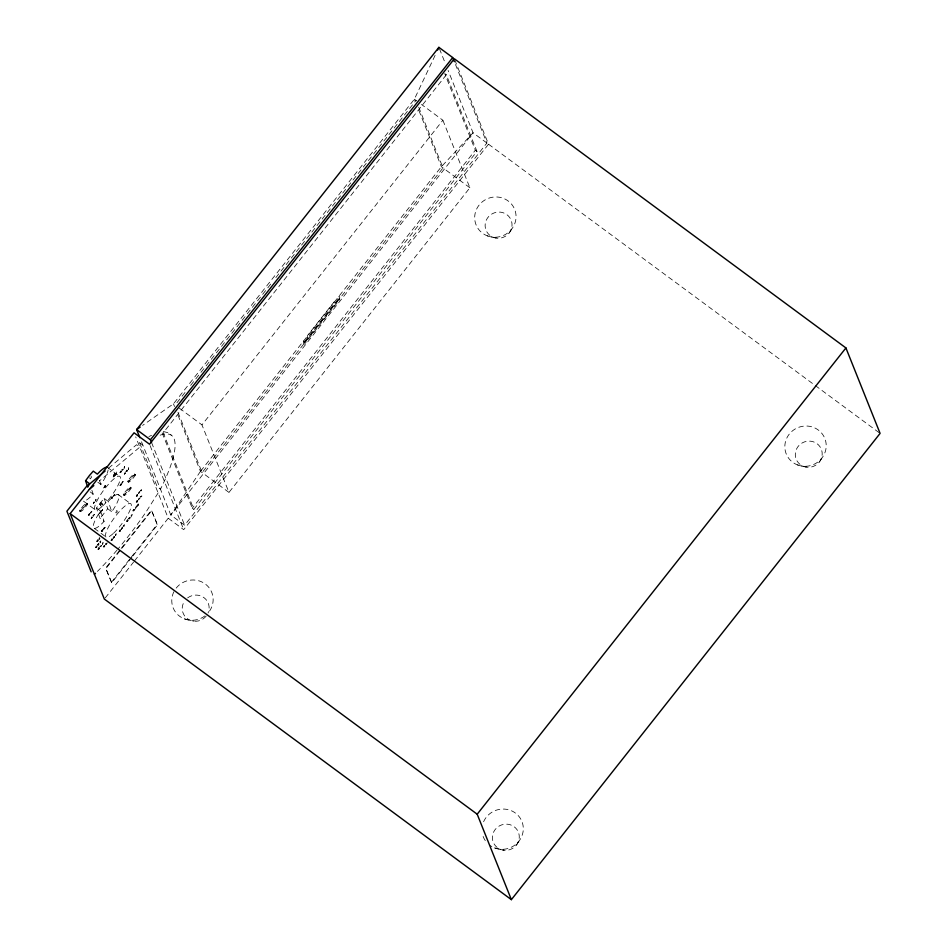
<?xml version="1.0" encoding="UTF-8"?>
<svg xmlns="http://www.w3.org/2000/svg" width="947" height="947" viewBox="0 0 947 947"><rect width="100%" height="100%" fill="white"/><g stroke="black" fill="none" stroke-linecap="round" stroke-linejoin="round"><path stroke-width="0.71" stroke-dasharray="4.74 3.55" d="M303.561 343.643L303.679 341.015L304.496 341.642L304.378 344.27L303.561 343.643L338.813 299.063L338.931 296.435L339.748 297.062L339.642 299.69L304.378 344.27M307.373 337.996L307.479 335.581L334.102 301.915L333.995 304.33M86.674 503.188L87.633 503.875L87.207 504.81A8.239 1.906 -53.6 0 1 80.59 511.581L79.631 510.895L80.057 509.96A8.239 1.906 -53.6 0 1 86.674 503.188L86.39 504.206A8.239 1.906 -53.6 0 1 79.773 510.978L79.631 510.895M131.254 487.823L130.828 488.759A8.239 1.906 -53.6 0 1 124.199 495.53L124.495 494.512A8.239 1.906 -53.6 0 1 131.112 487.741L130.295 487.137A8.239 1.906 -53.6 0 0 123.678 493.908L123.252 494.843L124.199 495.53M135.563 474.554L135.137 475.489A8.239 1.906 -53.6 0 1 128.52 482.248L128.804 481.23A8.239 1.906 -53.6 0 1 135.421 474.459L134.604 473.855A8.239 1.906 -53.6 0 0 127.987 480.638L127.561 481.561L128.52 482.248M80.448 511.487L80.874 510.563A8.239 1.906 -53.6 0 1 87.491 503.78L87.633 503.875M103.91 528.58L105.2 527.313L103.602 529.409L105.058 527.171L103.353 528.533M435.111 55.328L414.384 99.198L173.467 403.848L142.559 425.416M127.561 481.561L127.703 481.656A8.239 1.906 -53.6 0 0 134.32 474.885L134.604 473.855M123.252 494.843L123.394 494.926A8.239 1.906 -53.6 0 0 130.011 488.167L130.295 487.137M103.732 528.627L104.407 527.384M99.471 538.381L99.163 539.139L99.731 538.677M158.125 492.949L146.181 511.771A106.727 24.658 -53.6 0 1 118.008 548.952M509.166 232.974L511.64 229.127M516.423 845.055L518.897 841.208M819.321 462.029L821.807 458.182M97.825 482.224L100.879 484.485L103.282 480.816A20.798 4.806 -53.6 0 0 108.124 470.008M96.487 508.03L100.56 511.037L98.145 514.706A20.798 4.806 -53.6 0 0 101.376 524.165L104.099 521.395L100.027 518.388L96.487 508.03L100.24 502.928L104.17 498.382L108.242 501.389L111.782 511.759L114.196 508.089A20.798 4.806 -53.6 0 0 110.965 498.631L108.242 501.389M104.17 498.382L107.721 508.752L100.027 518.388M104.478 486.498C102.643 489.824 107.189 484.213 104.691 486.225M122.293 528.071L122.708 526.934L121.252 529.373L122.885 527.491L121.536 528.982L122.412 527.361L121.441 528.639L122.021 528.248M99.399 537.837L99.352 538.346M94.262 502.833C95.387 499.708 91.61 507 94.203 501.496L94.049 502.845M92.131 517.867C93.279 514.848 89.456 521.951 92.06 516.529L91.918 517.879M125.264 473.583C126.377 470.458 122.601 477.762 125.205 472.245L125.051 473.595M99.364 537.718L98.855 539.553L99.944 538.547M176.923 402.735L186.997 389.986M190.667 385.358L272.191 282.265M275.849 277.625L416.005 100.406M99.861 504.396L101.14 502.774L101.945 503.378L102.418 504.538L101.14 506.16L99.861 504.396L101.14 506.16M100.323 505.556L101.945 503.378M93.587 515.713L94.499 514.304L92.865 515.476L93.244 516.423L94.025 514.896M446.321 74.789L163.227 432.767L193.875 509.379L476.968 151.402L446.321 74.789L444.699 73.582L475.335 150.206L476.968 151.402M138.949 499.389C142.145 496.891 137.066 498.347 138.736 500.016L138.724 498.809L139.694 498.276M105.804 543.531L105.957 544.868L105.946 543.661L106.916 543.128M106.171 544.229L107.26 542.856M135.113 509.214C139.706 502.194 131.716 511.273 136.297 507.533M442.876 120.245L469.878 187.766L228.961 492.416L201.96 424.883L442.876 120.245L421.498 104.466M130.852 517.204C135.338 510.149 127.419 519.441 132.035 515.523M131.87 557.238L111.687 582.748L105.567 568.164L120.245 549.615M121.157 548.455L151.425 510.184L157.545 524.768L132.781 556.078M111.687 582.748L105.981 568.472L151.828 510.48M111.284 582.452L130.544 558.091M131.455 556.931L157.143 524.46L151.425 510.184M304.496 341.642L339.748 297.062M105.247 597.9L133.551 562.116M134.462 560.955L168.235 518.246L135.693 436.875M193.875 509.379L192.253 508.184L475.335 150.206M141.505 441.776L170.791 515.014L184.629 525.23L486.9 143.009L454.891 62.999M168.235 518.246L183.706 529.669L488.522 144.216L454.891 60.135M91.859 490.238L93.197 494.121L90.474 496.891A20.798 4.806 -53.6 0 1 83.372 501.07L95.576 510.078M108.503 468.197L136.546 444.735L139.801 447.138L99.423 480.922M160.114 435.206A124.815 28.836 -53.6 0 1 160.481 489.232L157.226 486.817L139.6 442.746L141.92 441.207M141.588 490.345C137.824 493.02 144.193 486.391 140.357 491.907M138.25 505.059L136.782 505.994L138.321 503.946L137.09 505.591L138.736 504.644L137.019 506.621M148.904 436.579L151.556 435.324M487.232 235.827A20.798 20.041 -21.8 0 0 515.914 214.176A20.798 20.041 -21.8 0 0 482.946 201.309A20.798 20.041 -21.8 0 0 487.232 235.827L496.678 238.159M797.386 464.882A20.798 20.041 -21.8 0 0 826.068 443.232A20.798 20.041 -21.8 0 0 793.101 430.364A20.798 20.041 -21.8 0 0 797.386 464.882L806.844 467.214M184.334 618.853L193.78 621.185M494.488 847.908L503.934 850.24M163.263 431.501L167.974 432.708L171.229 435.111M486.9 143.009L473.062 132.793L448.109 70.409M488.522 144.216L880.094 433.395M416.751 100.95L414.384 99.198L415.461 101.897M469.878 187.766L441.385 166.719L417.615 107.307M179.397 408.228L201.96 424.883M228.961 492.416L200.468 471.369L177.243 413.294M139.6 442.746L142.855 445.149M134.32 474.885L135.137 475.489M127.987 480.638L128.804 481.23M107.153 467.191L119.369 476.199M130.011 488.167L130.828 488.759M123.678 493.908L124.495 494.512M118.067 494.452L130.272 503.473M90.143 491.872L93.197 494.121M102.418 504.538L101.14 502.774M107.721 508.752L111.782 511.759M86.39 504.206L87.207 504.81M80.057 509.96L80.874 510.563M79.773 510.978L80.59 511.581M94.274 528.331L106.49 537.351M338.813 299.063L339.642 299.69M439.432 48.711L444.853 62.265M418.704 107.153L443.018 167.927L202.102 472.577L177.787 411.803M173.467 403.848L174.544 406.547M162.15 432.933L192.253 508.184M151.544 442.498L184.629 525.23M150.076 445.587L183.706 529.669M91.042 476.104L91.504 477.264L90.225 478.886L89.764 477.726M99.553 480.603L100.879 484.485M100.56 511.037L104.099 521.395M117.085 550.029A106.727 24.658 -53.6 0 1 97.423 571.408M187.613 597.912A13.518 13.021 -21.8 0 1 208.056 613.017M206.257 616A13.518 13.021 -21.8 0 1 187.837 619.018A13.518 13.021 -21.8 0 1 184.416 601.309M176.178 588.111A20.798 20.041 -21.8 0 1 205.239 583.968A20.798 20.041 -21.8 0 1 208.742 612.153M204.883 615.929A20.798 20.041 -21.8 0 1 178.143 615.041A20.798 20.041 -21.8 0 1 175.384 589.188M483.586 821.759A20.798 20.041 -21.8 0 1 512.374 811.188A20.798 20.041 -21.8 0 1 519.95 839.752A20.798 20.041 -21.8 0 1 489.836 845.351M485.29 840.628A20.798 20.041 -21.8 0 1 482.272 833.407M95.588 547.579C97.659 548.573 97.245 543.294 95.588 547.579M96.76 541.435C98.819 542.442 98.405 537.162 96.76 541.435M97.541 545.105C99.613 546.111 99.198 540.832 97.541 545.105M97.943 549.213C100.015 550.207 99.601 544.927 97.943 549.213M101.471 531.303C103.519 532.297 103.128 527.1 101.471 531.303M103.424 546.952C105.496 547.958 105.081 542.667 103.424 546.952M111.036 540.441C113.107 541.447 112.693 536.156 111.036 540.441M119.192 531.397C121.263 532.403 120.849 527.112 119.192 531.397M126.685 521.347C128.745 522.353 128.295 517.133 126.685 521.347M128.638 518.873C130.698 519.879 130.284 514.6 128.638 518.873M132.911 510.883C134.971 511.889 134.557 506.598 132.911 510.883M136.202 502.099C138.274 503.106 137.86 497.826 136.202 502.099M136.238 496.169C138.309 497.175 137.895 491.895 136.238 496.169M101.72 510.883L102.3 510.232L101.72 510.883M122.708 481.999L122.127 482.733L122.708 481.999M88.414 515.085C90.083 516.411 90.32 510.812 88.414 515.085M91.835 511.439C89.716 515.346 90.166 511.782 91.835 511.439M99.352 513.262C101.021 514.6 101.258 509.001 99.352 513.262M111.308 498.252C112.977 499.578 113.214 493.979 111.308 498.252M114.729 494.606C112.764 498.418 112.942 495.044 114.729 494.606M119.949 472.458C121.618 473.784 121.855 468.185 119.949 472.458M119.961 485.361C121.63 486.687 121.867 481.1 119.961 485.361M125.963 471.559C127.632 472.896 127.881 467.297 125.963 471.559M114.729 536.369C112.456 540.915 112.871 535.943 114.729 536.369M100.181 546.277C103.602 543.767 100.429 547.721 99.873 546.608C100.891 544.738 101.992 544.241 100.181 546.277M140.393 496.702C143.778 494.227 140.701 498.015 140.085 497.033C141.079 495.198 142.216 494.618 140.393 496.702M122.116 469.736C125.253 467.356 121.476 472.162 121.82 469.878C122.944 468.232 123.335 468.351 122.116 469.736M103.472 487.977C106.644 487.456 105.969 482.343 103.472 487.977M115.522 512.623C117.617 514.647 117.866 507.166 115.522 512.623M113.403 537.932L114.398 536.819L113.403 537.932M95.919 547.106C96.807 548.822 97.304 544.288 95.919 547.106M97.079 540.962C97.908 542.738 98.606 538.038 97.079 540.962M97.872 544.632C98.713 546.383 99.328 541.755 97.872 544.632M98.275 548.739C99.021 550.527 99.849 545.993 98.31 548.609M101.791 530.829C102.525 532.628 103.377 528.059 101.838 530.699M103.756 546.478C104.644 548.195 105.129 543.661 103.756 546.478M111.355 539.968C112.22 541.743 112.835 537.032 111.355 539.968M119.511 530.924C120.364 532.688 120.991 528.024 119.511 530.924M127.005 520.874C127.869 522.637 128.449 517.962 127.005 520.874M128.958 518.4C129.727 520.211 130.508 515.582 129.005 518.269M133.231 510.409C134.131 512.138 134.616 507.545 133.231 510.409M136.569 495.695C137.457 497.424 137.978 492.831 136.569 495.695M136.534 501.626C137.339 503.413 138.073 498.702 136.534 501.626M89.634 514.138L88.947 515.061L89.634 514.138M112.527 497.305L111.841 498.229L112.527 497.305M121.169 471.511L120.482 472.423L121.169 471.511M121.169 484.426L120.494 485.338L121.169 484.426M127.182 470.623L126.496 471.535L127.182 470.623M114.918 475.015C113.178 476.341 114.753 471.192 114.918 475.015M116.718 471.997L116.232 474.151L113.64 477.418L112.468 477.134L114.031 476.637L116.718 471.997M113.853 474.79L113.569 476.069L113.853 474.79M101.388 511.108L102.607 509.664L101.388 511.108M123.134 481.573L121.82 483.301L123.134 481.573M115.593 473.5L115.143 474.388L114.824 473.571L115.593 473.5M200.468 471.369L170.791 515.014L473.062 132.793L441.385 166.719L200.468 471.369M95.955 499.282L95.683 501.01L95.955 499.282M124.436 466.492L124.164 468.22L124.436 466.492M128.709 467.818L128.425 469.546L128.709 467.818M100.003 541.577L100.216 542.856L100.832 540.915L100.003 541.577M139.647 491.469C135.966 495.174 140.63 492.996 139.647 491.469M102.359 543.211L102.572 544.489L103.187 542.548L102.359 543.211M115.451 534.439L115.664 535.718L116.28 533.777L115.451 534.439M123.607 525.396L123.82 526.674L124.436 524.733L123.607 525.396M493.292 237.33A13.518 13.021 -21.8 0 0 511.936 223.255A13.518 13.021 -21.8 0 0 490.51 214.886A13.518 13.021 -21.8 0 0 493.292 237.33M803.458 466.374A13.518 13.021 -21.8 0 0 822.103 452.311A13.518 13.021 -21.8 0 0 800.665 443.942A13.518 13.021 -21.8 0 0 803.458 466.374M500.561 849.412A13.518 13.021 -21.8 0 0 519.193 835.337A13.518 13.021 -21.8 0 0 497.767 826.968A13.518 13.021 -21.8 0 0 500.561 849.412M102.69 505.911A20.798 4.806 -53.6 0 0 120.293 477.063A20.798 4.806 -53.6 0 0 99.447 496.453A20.798 4.806 -53.6 0 0 102.69 505.911M113.593 533.173A20.798 4.806 -53.6 0 0 131.195 504.337A20.798 4.806 -53.6 0 0 110.361 523.727A20.798 4.806 -53.6 0 0 113.593 533.173"/><path stroke-width="1.42" d="M437.632 50.013L438.887 47.35L452.725 57.566L454.347 61.638M87.799 487.232L85.573 480.756L89.326 475.654L93.268 471.121L97.34 474.127L100.051 471.357A20.798 4.806 -53.6 0 1 107.153 467.191M88.047 486.213L89.645 483.763L85.573 480.756M70.161 513.605L134.06 432.803L149.531 444.226L454.347 58.773L845.92 347.94L880.094 433.395L511.368 899.65L104.336 599.06L70.161 513.605L477.193 814.207L511.368 899.65M438.887 47.35L136.617 429.571L139.872 437.703M151.544 442.498L150.455 439.787L452.725 57.566M477.193 814.207L845.92 347.94M94.416 574.249L95.481 573.314M105.141 471.014L86.07 486.959L66.906 511.202L91.161 571.846M89.338 489.374L93.824 485.61M140.192 427.085L136.617 429.571L150.455 439.787"/></g></svg>
